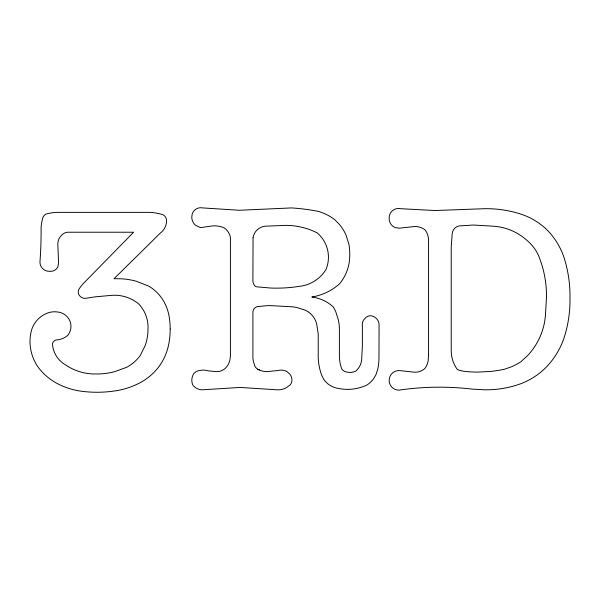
<?xml version="1.0" encoding="UTF-8"?>
<svg xmlns="http://www.w3.org/2000/svg" width="600" height="600" viewBox="0 0 600 600"><rect width="100%" height="100%" fill="white"/><g stroke="black" fill="none" stroke-linecap="round" stroke-linejoin="round"><path stroke-width="0.9" d="M259.267 369.952L259.837 370.192A14.033 14.033 0 0 0 261.907 370.897L262.485 371.062A19.185 19.185 0 0 0 266.985 371.625L277.882 370.522A12.803 12.803 0 0 1 280.928 370.125L281.692 370.132A12.803 12.803 0 0 1 286.86 371.505L289.725 374.002A10.44 10.44 0 0 1 291.96 379.853A7.598 7.598 0 0 1 290.168 384.877L285.712 388.103A17.197 17.197 0 0 1 276.675 389.783L240.09 387.435L202.597 389.783A11.775 11.775 0 0 1 196.23 388.11L195.435 387.585A11.775 11.775 0 0 1 192.743 384.908A11.873 11.873 0 0 1 192.817 375.502A7.11 7.11 0 0 1 194.077 373.237L196.215 371.55A17.707 17.707 0 0 1 199.725 370.462L202.155 370.147A17.707 17.707 0 0 1 208.215 370.837L215.925 371.625A12.585 12.585 0 0 0 220.958 370.92L221.903 370.538A12.585 12.585 0 0 0 226.68 366.78A17.835 17.835 0 0 0 229.845 360.353L230.423 356.077L230.423 237.375A14.962 14.962 0 0 0 224.317 227.947A23.362 23.362 0 0 0 211.118 226.08L200.505 227.647L195.577 225.3A10.74 10.74 0 0 1 191.767 217.23L192.135 214.455A8.873 8.873 0 0 1 194.288 210.51L195.12 209.737A8.873 8.873 0 0 1 202.597 207.915L239.31 210.27L291.697 207.915A223.41 223.41 0 0 1 309.375 209.827L318.15 211.305A50.88 50.88 0 0 1 326.07 214.35L327.593 215.115A50.88 50.88 0 0 1 334.748 219.675L339.233 224.22A43.898 43.898 0 0 1 345.998 235.005L348.877 244.118A43.898 43.898 0 0 1 349.71 253.642A44.16 44.16 0 0 1 347.445 269.647L346.507 272.183A44.16 44.16 0 0 1 339.585 283.763A54.6 54.6 0 0 1 333.428 288.54L331.23 289.928A54.6 54.6 0 0 1 324.285 293.452L321.862 294.405A54.6 54.6 0 0 1 311.82 297.022A39.03 39.03 0 0 1 323.257 300.278L325.043 301.147A39.03 39.03 0 0 1 333.18 306.817A44.093 44.093 0 0 1 335.903 312.195L338.347 319.845A44.093 44.093 0 0 1 339.39 329.812L339.39 355.815A37.47 37.47 0 0 0 341.737 368.88A7.455 7.455 0 0 0 344.97 371.528A14.212 14.212 0 0 0 349.522 372.397L350.452 372.39A14.212 14.212 0 0 0 355.853 371.085L358.163 368.595A17.482 17.482 0 0 0 359.947 365.7L360.413 364.665A17.482 17.482 0 0 0 361.695 359.16L362.385 345.885L362.385 325.897A8.925 8.925 0 0 1 363.57 320.01L366.053 317.332A8.925 8.925 0 0 1 370.612 315.705A9.367 9.367 0 0 1 377.1 319.267L377.805 320.31A9.367 9.367 0 0 1 379.08 325.155L378.975 357.382A51.705 51.705 0 0 1 377.603 369.728L375.998 374.625L374.032 378.142A23.648 23.648 0 0 1 366.81 385.058A45.135 45.135 0 0 1 338.678 388.493A21.57 21.57 0 0 1 323.67 379.222L321.795 375.487A55.838 55.838 0 0 1 319.665 368.498L319.163 366.112A55.838 55.838 0 0 1 318.225 353.985L318.225 333.862L316.665 323.865A20.865 20.865 0 0 0 305.835 310.41L298.365 307.98A30.953 30.953 0 0 0 290.97 306.735L272.678 305.73A39.45 39.45 0 0 0 270.968 305.632L270.39 305.618A39.45 39.45 0 0 0 265.83 305.79L257.16 306.615L255.188 307.665A6.18 6.18 0 0 0 252.9 311.918L252.9 356.077A21.21 21.21 0 0 0 253.403 361.403L254.73 365.647A6.952 6.952 0 0 0 255.66 367.335L255.96 367.71A6.952 6.952 0 0 0 257.827 369.225L259.267 369.952A13.747 13.747 0 0 1 257.827 369.225M170.175 329.002L170.175 330.27A79.035 79.035 0 0 1 168.975 342.907A56.235 56.235 0 0 1 165.42 355.14L164.565 357.09A56.235 56.235 0 0 1 159.21 366.263A57.637 57.637 0 0 1 152.093 374.197L150.502 375.615A57.637 57.637 0 0 1 139.942 382.822A79.252 79.252 0 0 1 129.015 387.51L126.75 388.245A79.252 79.252 0 0 1 112.8 391.215A120.045 120.045 0 0 1 97.56 392.265L95.01 392.243A120.045 120.045 0 0 1 82.305 391.357A73.927 73.927 0 0 1 70.012 388.755L68.01 388.125A73.927 73.927 0 0 1 58.335 384.112A58.358 58.358 0 0 1 48.653 377.94L47.168 376.733A58.358 58.358 0 0 1 40.365 369.998A43.432 43.432 0 0 1 31.155 351.382A42.51 42.51 0 0 1 30 342.112L30.015 340.245A42.51 42.51 0 0 1 31.822 329.197A26.445 26.445 0 0 1 37.095 320.197L38.303 318.93A26.445 26.445 0 0 1 45.443 313.942A20.625 20.625 0 0 1 61.672 312.975A14.64 14.64 0 0 1 69.938 320.978A14.273 14.273 0 0 1 67.957 335.108A18.27 18.27 0 0 1 61.65 338.895L60.637 339.218A18.27 18.27 0 0 1 57.525 339.825L57.09 339.847A4.755 4.755 0 0 0 54.233 340.89L53.377 341.782A4.755 4.755 0 0 0 52.477 344.055A26.003 26.003 0 0 0 55.29 354.173L56.332 356.01A26.003 26.003 0 0 0 65.347 364.763A52.432 52.432 0 0 0 77.625 371.017L80.258 371.865A52.432 52.432 0 0 0 96.637 373.972A69.63 69.63 0 0 0 114.547 371.707L126.683 367.29A41.595 41.595 0 0 0 134.093 362.175L135.21 361.178A41.595 41.595 0 0 0 140.227 355.597L145.282 345.315A47.977 47.977 0 0 0 147.983 329.558A33.832 33.832 0 0 0 146.07 315.862L145.215 313.702A33.832 33.832 0 0 0 138.84 304.08A37.807 37.807 0 0 0 128.505 297.907L126.233 297.09A37.807 37.807 0 0 0 111.922 295.327L95.198 296.827L85.665 298.327A6.803 6.803 0 0 1 80.438 296.632A6.03 6.03 0 0 1 79.523 288.27L82.793 284.085L133.613 232.222L69.067 232.222A9.397 9.397 0 0 0 64.77 232.935L62.273 234.472L59.903 237.21A13.095 13.095 0 0 0 57.832 245.288L58.575 261.66A24.638 24.638 0 0 1 57.675 267.45L55.823 269.483A8.64 8.64 0 0 1 49.343 271.282A9.172 9.172 0 0 1 42.975 268.913L42.023 267.907A9.172 9.172 0 0 1 39.99 261.42A389.985 389.985 0 0 0 41.04 238.763L41.085 235.928A389.985 389.985 0 0 0 41.078 227.423L41.31 225.263A56.01 56.01 0 0 1 42.517 218.873L42.727 218.077A6.127 6.127 0 0 1 47.355 213.69A47.963 47.963 0 0 1 52.29 212.775L53.543 212.625A47.963 47.963 0 0 1 58.56 212.362L149.685 212.362A53.31 53.31 0 0 1 162.502 214.567L162.975 214.77A6.053 6.053 0 0 1 165.3 216.743L165.817 217.627A7.883 7.883 0 0 1 166.538 221.767A15.48 15.48 0 0 1 165.6 226.05L164.685 228.053A15.48 15.48 0 0 1 160.395 233.002L114.015 278.73L117.54 278.73A67.823 67.823 0 0 1 136.238 281.243L148.815 286.155A41.828 41.828 0 0 1 162.442 299.175A47.205 47.205 0 0 1 166.252 306.487L166.86 308.025A47.205 47.205 0 0 1 169.335 317.603A79.035 79.035 0 0 1 170.175 328.147L170.175 329.002M546.472 297.548L545.445 315.165A66.105 66.105 0 0 1 539.985 336.938L538.02 341.002A66.105 66.105 0 0 1 527.55 355.635L520.92 361.748A60.892 60.892 0 0 1 511.11 366.915L504.832 369.127A122.977 122.977 0 0 1 491.535 371.347L478.08 372.105A122.977 122.977 0 0 1 464.618 371.377A33.03 33.03 0 0 1 457.44 369.623A31.852 31.852 0 0 1 451.222 350.722L451.222 246.72L452.153 234.21A8.64 8.64 0 0 1 461.43 225.788L473.438 225.03L491.482 226.095A56.168 56.168 0 0 1 517.335 233.392C527.243 239.272 536.325 247.853 539.865 259.095A104.19 104.19 0 0 1 544.987 278.01L545.572 281.888A104.19 104.19 0 0 1 546.472 297.548M428.49 355.29L428.16 360.945L427.2 364.207A20.1 20.1 0 0 1 425.092 368.228A14.16 14.16 0 0 1 421.822 370.59L419.97 371.4A14.16 14.16 0 0 1 413.993 372.15L399.615 370.582A9.765 9.765 0 0 0 389.168 380.767A9.69 9.69 0 0 0 392.01 387.308L393.12 388.26A9.69 9.69 0 0 0 401.445 389.783A278.647 278.647 0 0 1 436.882 387.195L442.808 387.202A278.647 278.647 0 0 1 472.357 389.13L484.673 389.783A100.53 100.53 0 0 0 502.935 388.425L505.942 387.877A100.53 100.53 0 0 0 520.65 383.775A70.867 70.867 0 0 0 547.582 365.745A77.64 77.64 0 0 0 556.102 354.623L557.558 352.222A77.64 77.64 0 0 0 564.382 336.87A122.347 122.347 0 0 0 568.215 321.045L568.732 317.827A122.347 122.347 0 0 0 569.985 298.327A127.898 127.898 0 0 0 568.8 278.64L568.305 275.385A127.898 127.898 0 0 0 564.6 259.365A71.843 71.843 0 0 0 558.112 244.41L556.71 242.077A71.843 71.843 0 0 0 548.43 231.308A67.312 67.312 0 0 0 538.275 222.697L536.048 221.228A67.312 67.312 0 0 0 521.648 214.35A112.118 112.118 0 0 0 506.377 210.472L503.265 209.955A112.118 112.118 0 0 0 484.41 208.702L434.895 210.532L400.665 208.702A9.42 9.42 0 0 0 392.4 210.75L391.365 211.8A9.42 9.42 0 0 0 389.168 218.632A9.525 9.525 0 0 0 391.29 224.67L392.183 225.623A9.525 9.525 0 0 0 395.505 227.647L399.36 228.173L413.73 226.605A15.99 15.99 0 0 1 420.743 227.513L421.68 227.895A15.99 15.99 0 0 1 425.16 229.995A17.723 17.723 0 0 1 427.252 233.737L427.942 235.77A17.723 17.723 0 0 1 428.49 242.153L428.49 355.29M253.042 237.772L252.9 280.95A8.34 8.34 0 0 0 254.625 285.562A3.218 3.218 0 0 0 256.343 286.77L270.66 288.038A145.837 145.837 0 0 0 299.332 286.335A35.61 35.61 0 0 0 310.612 283.222L313.222 281.88A35.61 35.61 0 0 0 325.83 269.79L326.385 268.522A31.965 31.965 0 0 0 325.688 244.252L324.06 241.087A31.965 31.965 0 0 0 317.243 232.935A68.602 68.602 0 0 0 305.678 228.278L299.625 226.755A68.602 68.602 0 0 0 280.987 225.555L265.147 226.192A13.68 13.68 0 0 0 253.38 236.175L253.042 237.772"/></g></svg>
